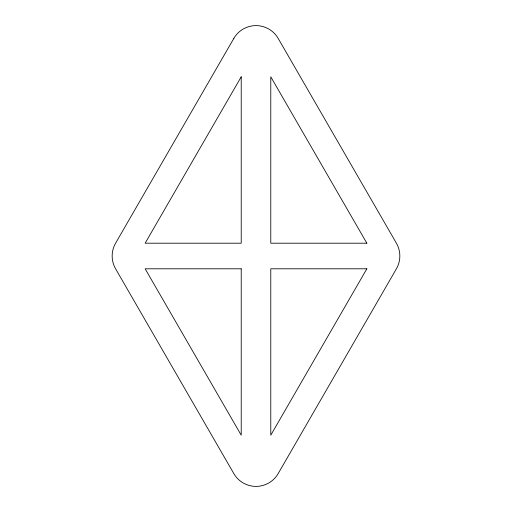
<?xml version="1.0" encoding="UTF-8"?>
<svg xmlns="http://www.w3.org/2000/svg" width="512" height="512" viewBox="0 0 512 512"><rect width="100%" height="100%" fill="white"/><g stroke="black" fill="none" stroke-linecap="round" stroke-linejoin="round"><path stroke-width="0.77" d="M233.83 38.4L115.59 243.2A25.6 25.6 0 0 0 115.59 268.8L233.83 473.6A25.6 25.6 0 0 0 278.17 473.6L396.41 268.8A25.6 25.6 0 0 0 396.41 243.2L278.17 38.4A25.6 25.6 0 0 0 233.83 38.4M241.222 76.8L145.146 243.2L241.222 243.2L241.222 76.8M366.854 268.8L270.778 435.2L270.778 268.8L366.854 268.8M366.854 243.2L270.778 243.2L270.778 76.8L366.854 243.2M241.222 268.8L145.146 268.8L241.222 435.2L241.222 268.8"/></g></svg>
